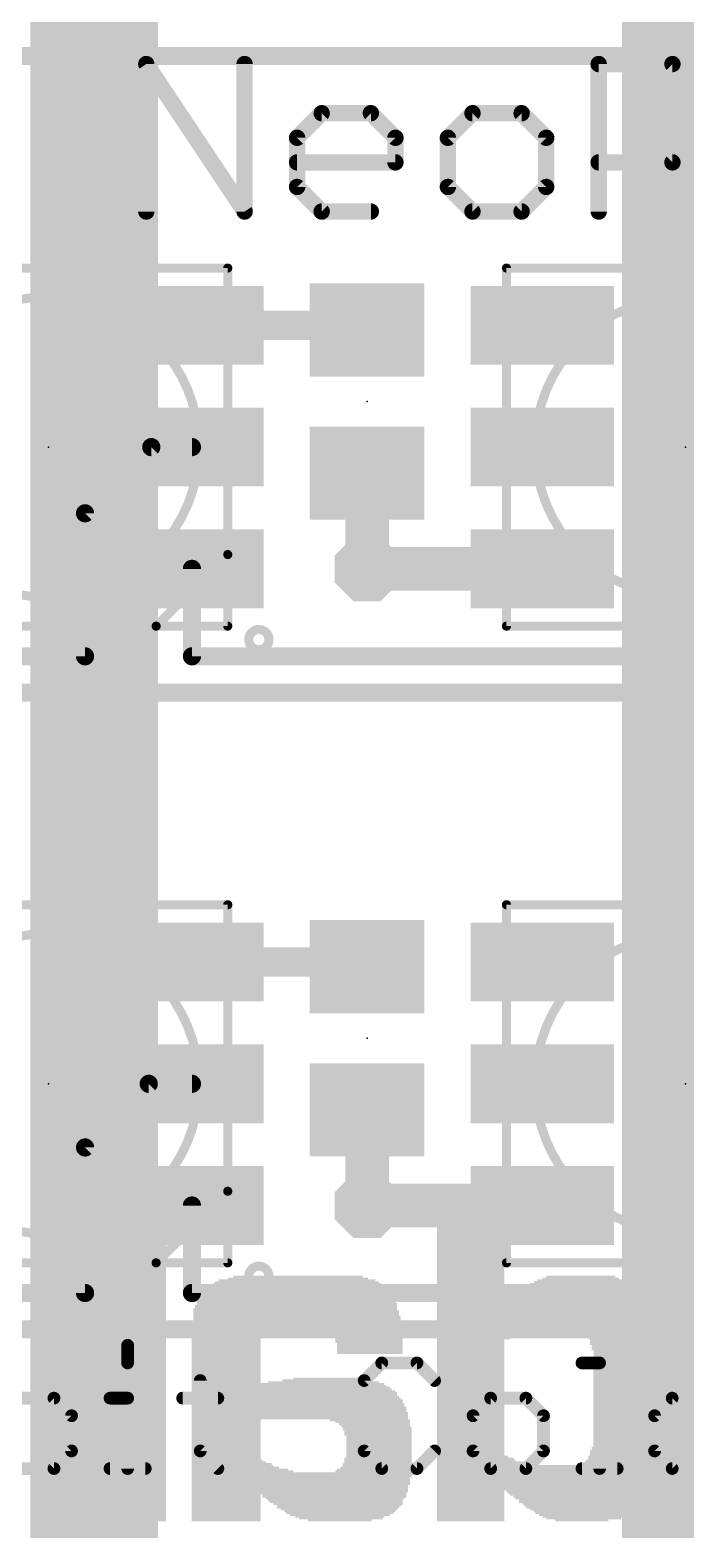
# Model space of a CAD drawing. Extents: x -36 to 36, y -36 to 36.
# Drawn here: x -4.71 to 4.45, y -1.79 to 19.16 of the extents above; entities that cross this region are included whole.
import ezdxf

# ---------------------------------------------------------------- set-up
doc = ezdxf.new("R2010")
doc.units = 0
for name, color, linetype in [('1', 12, 'CONTINUOUS'), ('16', 132, 'CONTINUOUS'), ('18', 4, 'CONTINUOUS'), ('21', 40, 'CONTINUOUS'), ('22', 6, 'CONTINUOUS'), ('23', 53, 'CONTINUOUS')]:
    doc.layers.add(name, color=color, linetype=linetype)

# ---------------------------------------------------------------- blocks, each defined once
blk = doc.blocks.new('RECT')
blk.add_solid([(-0.5, -0.5), (0.5, -0.5), (-0.5, 0.5), (0.5, 0.5)])
blk = doc.blocks.new('OCTAGONV')
at = {"const_width": 0.5}
blk.add_lwpolyline([(-0.25, -0.1036), (-0.25, 0.1036), (-0.1036, 0.25), (0.1036, 0.25), (0.25, 0.1036), (0.25, -0.1036), (0.1036, -0.25), (-0.1036, -0.25), (-0.25, -0.1036), (-0.25, 0.1036)], dxfattribs=at)
blk = doc.blocks.new('ROUNDV')
at = {"const_width": 0.5}
blk.add_lwpolyline([(0, -0.25, 1), (0, 0.25, 1), (0, -0.25)], format="xyb", dxfattribs=at)

msp = doc.modelspace()

# ---------------------------------------------------------------- linework, layer by layer
at = {"layer": '1'}
for points, const_width in [([(30.448, 18.796), (-29.159, 18.796)], 0.254), ([(-2.445, 15.035), (0, 15.035)], 0.4064), ([(0, 15.035), (0, 14.97)], 0.4064), ([(-3.0124, 13.335), (-3.937, 12.4104)], 0.254), ([(-2.445, 13.335), (-3.0124, 13.335)], 0.254), ([(0, 12.97), (0, 11.635)], 0.6096), ([(-3.937, 12.4104), (-3.937, 10.414)], 0.254), ([(0, 11.635), (2.445, 11.635)], 0.6096), ([(-2.445, 10.414), (-2.445, 11.635)], 0.254), ([(-3.937, 10.414), (-11.335, 10.414)], 0.254), ([(4.953, 10.414), (-2.445, 10.414)], 0.254), ([(33.115, 9.906), (-29.1871, 9.906)], 0.254), ([(-2.445, 6.145), (0, 6.145)], 0.4064), ([(0, 6.145), (0, 6.08)], 0.4064), ([(-3.048, 4.445), (-3.937, 3.556)], 0.254), ([(-2.445, 4.445), (-3.048, 4.445)], 0.254), ([(0, 4.08), (0, 2.745)], 0.6096), ([(-3.937, 3.556), (-3.937, 1.524)], 0.254), ([(0, 2.745), (2.445, 2.745)], 0.6096), ([(-2.445, 1.524), (-2.445, 2.745)], 0.254), ([(-3.937, 1.524), (-11.335, 1.524)], 0.254), ([(4.953, 1.524), (-2.445, 1.524)], 0.254), ([(30.702, 1.016), (-29.1871, 1.016)], 0.254)]:
    msp.add_lwpolyline(points, dxfattribs=dict(at, const_width=const_width))
for points, const_width in [([(-2.445, 15.1366, 1), (-2.445, 14.9334)], 0.2032), ([(0.1016, 15.035, 1), (-0.1016, 15.035)], 0.2032), ([(0, 14.9334, 1), (0, 15.1366)], 0.2032), ([(-0.1016, 14.97, 1), (0.1016, 14.97)], 0.2032), ([(-3.0124, 13.3985, 1), (-3.0124, 13.2715)], 0.127), ([(-2.9675, 13.2901, 1), (-3.0573, 13.3799)], 0.127), ([(-2.445, 13.2715, 1), (-2.445, 13.3985)], 0.127), ([(0.1524, 12.97, 1), (-0.1524, 12.97)], 0.3048), ([(-3.8735, 12.4104, 1), (-4.0005, 12.4104)], 0.127), ([(-3.9819, 12.4553, 1), (-3.8921, 12.3655)], 0.127), ([(0, 11.7874, 1), (0, 11.4826)], 0.3048), ([(2.445, 11.4826, 1), (2.445, 11.7874)], 0.3048), ([(-2.3815, 11.635, 1), (-2.5085, 11.635)], 0.127), ([(-0.1524, 11.635, 1), (0.1524, 11.635)], 0.3048), ([(-4.0005, 10.414, 1), (-3.8735, 10.414)], 0.127), ([(-3.937, 10.3505, 1), (-3.937, 10.4775)], 0.127), ([(-2.445, 10.4775, 1), (-2.445, 10.3505)], 0.127), ([(-2.5085, 10.414, 1), (-2.3815, 10.414)], 0.127), ([(-2.445, 6.2466, 1), (-2.445, 6.0434)], 0.2032), ([(0.1016, 6.145, 1), (-0.1016, 6.145)], 0.2032), ([(0, 6.0434, 1), (0, 6.2466)], 0.2032), ([(-0.1016, 6.08, 1), (0.1016, 6.08)], 0.2032), ([(-3.048, 4.5085, 1), (-3.048, 4.3815)], 0.127), ([(-3.0031, 4.4001, 1), (-3.0929, 4.4899)], 0.127), ([(-2.445, 4.3815, 1), (-2.445, 4.5085)], 0.127), ([(0.1524, 4.08, 1), (-0.1524, 4.08)], 0.3048), ([(-3.8735, 3.556, 1), (-4.0005, 3.556)], 0.127), ([(-3.9819, 3.6009, 1), (-3.8921, 3.5111)], 0.127), ([(0, 2.8974, 1), (0, 2.5926)], 0.3048), ([(2.445, 2.5926, 1), (2.445, 2.8974)], 0.3048), ([(-2.3815, 2.745, 1), (-2.5085, 2.745)], 0.127), ([(-0.1524, 2.745, 1), (0.1524, 2.745)], 0.3048), ([(-4.0005, 1.524, 1), (-3.8735, 1.524)], 0.127), ([(-3.937, 1.4605, 1), (-3.937, 1.5875)], 0.127), ([(-2.445, 1.5875, 1), (-2.445, 1.4605)], 0.127), ([(-2.5085, 1.524, 1), (-2.3815, 1.524)], 0.127)]:
    msp.add_lwpolyline(points, format="xyb", dxfattribs=dict(at, const_width=const_width))
at = {"layer": '16', "const_width": 1.778}
for points in [[(-3.81, 16.764), (-3.81, 25.908)], [(4.445, 16.764), (4.445, 25.908)], [(-3.81, 8.255), (-3.81, 16.764)], [(4.445, 8.255), (4.445, 16.764)], [(-3.81, -0.508), (-3.81, 8.255)], [(4.445, -0.508), (4.445, 8.255)], [(-3.81, -9.525), (-3.81, -0.508)], [(4.445, -9.525), (4.445, -0.508)]]:
    msp.add_lwpolyline(points, dxfattribs=at)
at = {"layer": '16', "const_width": 0.889}
for points in [[(-3.3655, 16.764, 1), (-4.2545, 16.764)], [(4.8895, 16.764, 1), (4.0005, 16.764)], [(-4.2545, 16.764, 1), (-3.3655, 16.764)], [(4.0005, 16.764, 1), (4.8895, 16.764)], [(-3.3655, 8.255, 1), (-4.2545, 8.255)], [(4.8895, 8.255, 1), (4.0005, 8.255)], [(-4.2545, 8.255, 1), (-3.3655, 8.255)], [(4.0005, 8.255, 1), (4.8895, 8.255)], [(-3.3655, -0.508, 1), (-4.2545, -0.508)], [(4.8895, -0.508, 1), (4.0005, -0.508)], [(-4.2545, -0.508, 1), (-3.3655, -0.508)], [(4.0005, -0.508, 1), (4.8895, -0.508)]]:
    msp.add_lwpolyline(points, format="xyb", dxfattribs=at)
at = {"layer": '21'}
for points, const_width in [([(-3.0822, 16.6243), (-3.0822, 18.6835)], 0.2286), ([(-3.0822, 18.6835), (-1.7094, 16.6243)], 0.2286), ([(-1.7094, 16.6243), (-1.7094, 18.6835)], 0.2286), ([(3.2326, 16.6243), (3.2326, 18.6835)], 0.2286), ([(3.2326, 18.6835), (4.2622, 18.6835)], 0.2286), ([(4.2622, 18.6835), (4.6054, 18.3403)], 0.2286), ([(-0.9773, 17.6539), (-0.6341, 17.9971)], 0.2286), ([(-0.6341, 17.9971), (0.0523, 17.9971)], 0.2286), ([(0.0523, 17.9971), (0.3955, 17.6539)], 0.2286), ([(1.4709, 17.9971), (1.1277, 17.6539)], 0.2286), ([(2.1572, 17.9971), (1.4709, 17.9971)], 0.2286), ([(2.5004, 17.6539), (2.1572, 17.9971)], 0.2286), ([(-0.9773, 16.9675), (-0.9773, 17.6539)], 0.2286), ([(0.3955, 17.6539), (0.3955, 17.3107)], 0.2286), ([(1.1277, 17.6539), (1.1277, 16.9675)], 0.2286), ([(2.5004, 16.9675), (2.5004, 17.6539)], 0.2286), ([(4.6054, 17.6539), (4.2622, 17.3107)], 0.2286), ([(0.3955, 17.3107), (-0.9773, 17.3107)], 0.2286), ([(4.2622, 17.3107), (3.2326, 17.3107)], 0.2286), ([(-0.6341, 16.6243), (-0.9773, 16.9675)], 0.2286), ([(1.1277, 16.9675), (1.4709, 16.6243)], 0.2286), ([(2.1572, 16.6243), (2.5004, 16.9675)], 0.2286), ([(0.0523, 16.6243), (-0.6341, 16.6243)], 0.2286), ([(1.4709, 16.6243), (2.1572, 16.6243)], 0.2286), ([(-6.945, 15.835), (-1.945, 15.835)], 0.127), ([(-1.945, 15.835), (-1.945, 11.835)], 0.127), ([(1.945, 15.835), (6.945, 15.835)], 0.127), ([(1.945, 10.835), (1.945, 15.835)], 0.127), ([(-2.945, 10.835), (-1.945, 11.835)], 0.127), ([(-1.945, 11.835), (-1.945, 10.835)], 0.127), ([(-2.945, 10.835), (-6.945, 10.835)], 0.127), ([(-1.945, 10.835), (-2.945, 10.835)], 0.127), ([(5.945, 10.835), (1.945, 10.835)], 0.127), ([(-6.945, 6.945), (-1.945, 6.945)], 0.127), ([(-1.945, 6.945), (-1.945, 2.945)], 0.127), ([(1.945, 6.945), (6.945, 6.945)], 0.127), ([(1.945, 1.945), (1.945, 6.945)], 0.127), ([(-2.945, 1.945), (-1.945, 2.945)], 0.127), ([(-1.945, 2.945), (-1.945, 1.945)], 0.127), ([(-2.945, 1.945), (-6.945, 1.945)], 0.127), ([(-1.945, 1.945), (-2.945, 1.945)], 0.127), ([(5.945, 1.945), (1.945, 1.945)], 0.127), ([(-3.3424, 0.7931), (-3.3424, 0.5474)], 0.1778), ([(0.2048, 0.5474), (-0.0409, 0.3016)], 0.1778), ([(0.6963, 0.5474), (0.2048, 0.5474)], 0.1778), ([(0.942, 0.3016), (0.6963, 0.5474)], 0.1778), ([(2.9995, 0.5474), (3.2452, 0.5474)], 0.1778), ([(3.2452, 0.5474), (3.2452, -0.9271)], 0.1778), ([(-2.3289, 0.3016), (-2.3289, -0.6814)], 0.1778), ([(-0.0409, 0.3016), (-0.0409, -0.6814)], 0.1778), ([(-4.3711, 0.0559), (-5.1083, 0.0559)], 0.1778), ([(-4.1254, -0.1899), (-4.3711, 0.0559)], 0.1778), ([(-3.5881, 0.0559), (-3.3424, 0.0559)], 0.1778), ([(-3.3424, 0.0559), (-3.3424, -0.9271)], 0.1778), ([(-2.5746, 0.0559), (-2.0832, 0.0559)], 0.1778), ([(1.725, 0.0559), (1.4793, -0.1899)], 0.1778), ([(2.2165, 0.0559), (1.725, 0.0559)], 0.1778), ([(2.4622, -0.1899), (2.2165, 0.0559)], 0.1778), ([(4.2587, 0.0559), (4.013, -0.1899)], 0.1778), ([(4.7502, 0.0559), (4.2587, 0.0559)], 0.1778), ([(-4.1254, -0.6814), (-4.1254, -0.1899)], 0.1778), ([(1.4793, -0.1899), (1.4793, -0.6814)], 0.1778), ([(2.4622, -0.6814), (2.4622, -0.1899)], 0.1778), ([(4.013, -0.1899), (4.013, -0.6814)], 0.1778), ([(-4.3711, -0.9271), (-4.1254, -0.6814)], 0.1778), ([(-2.3289, -0.6814), (-2.0832, -0.9271)], 0.1778), ([(-0.0409, -0.6814), (0.2048, -0.9271)], 0.1778), ([(0.6963, -0.9271), (0.942, -0.6814)], 0.1778), ([(1.4793, -0.6814), (1.725, -0.9271)], 0.1778), ([(2.2165, -0.9271), (2.4622, -0.6814)], 0.1778), ([(4.013, -0.6814), (4.2587, -0.9271)], 0.1778), ([(-5.1083, -0.9271), (-4.3711, -0.9271)], 0.1778), ([(-3.5881, -0.9271), (-3.0966, -0.9271)], 0.1778), ([(0.2048, -0.9271), (0.6963, -0.9271)], 0.1778), ([(1.725, -0.9271), (2.2165, -0.9271)], 0.1778), ([(2.9995, -0.9271), (3.491, -0.9271)], 0.1778), ([(4.2587, -0.9271), (4.7502, -0.9271)], 0.1778)]:
    msp.add_lwpolyline(points, dxfattribs=dict(at, const_width=const_width))
for points, const_width in [([(-3.025, 18.6835, 1), (-3.1393, 18.6835)], 0.1143), ([(-3.0346, 18.7152, 1), (-3.1297, 18.6518)], 0.1143), ([(-1.6523, 18.6835, 1), (-1.7666, 18.6835)], 0.1143), ([(3.2897, 18.6835, 1), (3.1754, 18.6835)], 0.1143), ([(3.2326, 18.7406, 1), (3.2326, 18.6263)], 0.1143), ([(4.3026, 18.7239, 1), (4.2217, 18.643)], 0.1143), ([(4.2622, 18.6263, 1), (4.2622, 18.7406)], 0.1143), ([(-0.6341, 18.0542, 1), (-0.6341, 17.9399)], 0.1143), ([(-0.5937, 17.9567, 1), (-0.6745, 18.0375)], 0.1143), ([(0.0927, 18.0375, 1), (0.0119, 17.9567)], 0.1143), ([(0.0523, 17.9399, 1), (0.0523, 18.0542)], 0.1143), ([(1.4709, 18.0542, 1), (1.4709, 17.9399)], 0.1143), ([(1.5113, 17.9567, 1), (1.4304, 18.0375)], 0.1143), ([(2.1977, 18.0375, 1), (2.1168, 17.9567)], 0.1143), ([(2.1572, 17.9399, 1), (2.1572, 18.0542)], 0.1143), ([(-0.9201, 17.6539, 1), (-1.0344, 17.6539)], 0.1143), ([(-1.0177, 17.6943, 1), (-0.9368, 17.6135)], 0.1143), ([(0.4527, 17.6539, 1), (0.3384, 17.6539)], 0.1143), ([(0.3551, 17.6135, 1), (0.4359, 17.6943)], 0.1143), ([(1.1848, 17.6539, 1), (1.0705, 17.6539)], 0.1143), ([(1.0873, 17.6943, 1), (1.1681, 17.6135)], 0.1143), ([(2.5576, 17.6539, 1), (2.4433, 17.6539)], 0.1143), ([(2.46, 17.6135, 1), (2.5408, 17.6943)], 0.1143), ([(-0.9773, 17.3678, 1), (-0.9773, 17.2535)], 0.1143), ([(0.3955, 17.2535, 1), (0.3955, 17.3678)], 0.1143), ([(3.2326, 17.3678, 1), (3.2326, 17.2535)], 0.1143), ([(4.2217, 17.3511, 1), (4.3026, 17.2703)], 0.1143), ([(4.2622, 17.2535, 1), (4.2622, 17.3678)], 0.1143), ([(0.3384, 17.3107, 1), (0.4527, 17.3107)], 0.1143), ([(-0.9368, 17.0079, 1), (-1.0177, 16.9271)], 0.1143), ([(-1.0344, 16.9675, 1), (-0.9201, 16.9675)], 0.1143), ([(1.0705, 16.9675, 1), (1.1848, 16.9675)], 0.1143), ([(1.1681, 17.0079, 1), (1.0873, 16.9271)], 0.1143), ([(2.4433, 16.9675, 1), (2.5576, 16.9675)], 0.1143), ([(2.5408, 16.9271, 1), (2.46, 17.0079)], 0.1143), ([(-3.1393, 16.6243, 1), (-3.025, 16.6243)], 0.1143), ([(-1.7666, 16.6243, 1), (-1.6523, 16.6243)], 0.1143), ([(-1.757, 16.5926, 1), (-1.6619, 16.656)], 0.1143), ([(-0.6341, 16.6815, 1), (-0.6341, 16.5672)], 0.1143), ([(-0.6745, 16.5839, 1), (-0.5937, 16.6647)], 0.1143), ([(0.0523, 16.5672, 1), (0.0523, 16.6815)], 0.1143), ([(1.4709, 16.6815, 1), (1.4709, 16.5672)], 0.1143), ([(1.4304, 16.5839, 1), (1.5113, 16.6647)], 0.1143), ([(2.1168, 16.6647, 1), (2.1977, 16.5839)], 0.1143), ([(2.1572, 16.5672, 1), (2.1572, 16.6815)], 0.1143), ([(3.1754, 16.6243, 1), (3.2897, 16.6243)], 0.1143), ([(-1.9133, 15.835, 1), (-1.9768, 15.835)], 0.0635), ([(-1.945, 15.8033, 1), (-1.945, 15.8668)], 0.0635), ([(1.945, 15.8668, 1), (1.945, 15.8033)], 0.0635), ([(1.9768, 15.835, 1), (1.9133, 15.835)], 0.0635), ([(-4.445, 11.235, 1), (-4.445, 15.435, 1), (-4.445, 11.235)], 0.127), ([(4.445, 11.235, 1), (4.445, 15.435, 1), (4.445, 11.235)], 0.127), ([(-1.9133, 11.835, 1), (-1.9768, 11.835)], 0.0635), ([(-1.9768, 11.835, 1), (-1.9133, 11.835)], 0.0635), ([(-1.9225, 11.8125, 1), (-1.9675, 11.8575)], 0.0635), ([(-2.945, 10.8668, 1), (-2.945, 10.8033)], 0.0635), ([(-2.945, 10.8033, 1), (-2.945, 10.8668)], 0.0635), ([(-1.945, 10.8033, 1), (-1.945, 10.8668)], 0.0635), ([(1.945, 10.8668, 1), (1.945, 10.8033)], 0.0635), ([(-2.9675, 10.8575, 1), (-2.9225, 10.8125)], 0.0635), ([(-1.9768, 10.835, 1), (-1.9133, 10.835)], 0.0635), ([(-1.511, 10.5056, 1), (-1.511, 10.7884, 1), (-1.511, 10.5056)], 0.127), ([(1.9133, 10.835, 1), (1.9768, 10.835)], 0.0635), ([(-1.9133, 6.945, 1), (-1.9768, 6.945)], 0.0635), ([(-1.945, 6.9133, 1), (-1.945, 6.9768)], 0.0635), ([(1.945, 6.9768, 1), (1.945, 6.9133)], 0.0635), ([(1.9768, 6.945, 1), (1.9133, 6.945)], 0.0635), ([(-4.445, 2.345, 1), (-4.445, 6.545, 1), (-4.445, 2.345)], 0.127), ([(4.445, 2.345, 1), (4.445, 6.545, 1), (4.445, 2.345)], 0.127), ([(-1.9133, 2.945, 1), (-1.9768, 2.945)], 0.0635), ([(-1.9768, 2.945, 1), (-1.9133, 2.945)], 0.0635), ([(-1.9225, 2.9225, 1), (-1.9675, 2.9675)], 0.0635), ([(-2.9675, 1.9675, 1), (-2.9225, 1.9225)], 0.0635), ([(-2.945, 1.9768, 1), (-2.945, 1.9133)], 0.0635), ([(-2.945, 1.9133, 1), (-2.945, 1.9768)], 0.0635), ([(-1.9768, 1.945, 1), (-1.9133, 1.945)], 0.0635), ([(-1.945, 1.9133, 1), (-1.945, 1.9768)], 0.0635), ([(-1.511, 1.6156, 1), (-1.511, 1.8984, 1), (-1.511, 1.6156)], 0.127), ([(1.945, 1.9768, 1), (1.945, 1.9133)], 0.0635), ([(1.9133, 1.945, 1), (1.9768, 1.945)], 0.0635), ([(-3.2979, 0.7931, 1), (-3.3868, 0.7931)], 0.0889), ([(0.2048, 0.5918, 1), (0.2048, 0.5029)], 0.0889), ([(0.2362, 0.5159, 1), (0.1734, 0.5788)], 0.0889), ([(0.7277, 0.5788, 1), (0.6649, 0.5159)], 0.0889), ([(0.6963, 0.5029, 1), (0.6963, 0.5918)], 0.0889), ([(2.9995, 0.5918, 1), (2.9995, 0.5029)], 0.0889), ([(3.2897, 0.5474, 1), (3.2008, 0.5474)], 0.0889), ([(3.2452, 0.5029, 1), (3.2452, 0.5918)], 0.0889), ([(-3.3868, 0.5474, 1), (-3.2979, 0.5474)], 0.0889), ([(-2.2845, 0.3016, 1), (-2.3734, 0.3016)], 0.0889), ([(0.0035, 0.3016, 1), (-0.0854, 0.3016)], 0.0889), ([(-0.0724, 0.333, 1), (-0.0095, 0.2702)], 0.0889), ([(0.9106, 0.2702, 1), (0.9735, 0.333)], 0.0889), ([(-4.3397, 0.0873, 1), (-4.4025, 0.0244)], 0.0889), ([(-4.3711, 0.0114, 1), (-4.3711, 0.1003)], 0.0889), ([(-3.5881, 0.1003, 1), (-3.5881, 0.0114)], 0.0889), ([(-3.2979, 0.0559, 1), (-3.3868, 0.0559)], 0.0889), ([(-3.3424, 0.0114, 1), (-3.3424, 0.1003)], 0.0889), ([(-2.5746, 0.1003, 1), (-2.5746, 0.0114)], 0.0889), ([(-2.0832, 0.0114, 1), (-2.0832, 0.1003)], 0.0889), ([(1.725, 0.1003, 1), (1.725, 0.0114)], 0.0889), ([(1.7564, 0.0244, 1), (1.6936, 0.0873)], 0.0889), ([(2.2479, 0.0873, 1), (2.1851, 0.0244)], 0.0889), ([(2.2165, 0.0114, 1), (2.2165, 0.1003)], 0.0889), ([(4.2587, 0.1003, 1), (4.2587, 0.0114)], 0.0889), ([(4.2901, 0.0244, 1), (4.2273, 0.0873)], 0.0889), ([(-4.0809, -0.1899, 1), (-4.1698, -0.1899)], 0.0889), ([(-4.1568, -0.2213, 1), (-4.0939, -0.1584)], 0.0889), ([(1.5237, -0.1899, 1), (1.4348, -0.1899)], 0.0889), ([(1.4478, -0.1584, 1), (1.5107, -0.2213)], 0.0889), ([(2.5067, -0.1899, 1), (2.4178, -0.1899)], 0.0889), ([(2.4308, -0.2213, 1), (2.4937, -0.1584)], 0.0889), ([(4.0574, -0.1899, 1), (3.9685, -0.1899)], 0.0889), ([(3.9815, -0.1584, 1), (4.0444, -0.2213)], 0.0889), ([(-4.0939, -0.7128, 1), (-4.1568, -0.6499)], 0.0889), ([(-2.2975, -0.6499, 1), (-2.3603, -0.7128)], 0.0889), ([(-0.0095, -0.6499, 1), (-0.0724, -0.7128)], 0.0889), ([(0.9735, -0.7128, 1), (0.9106, -0.6499)], 0.0889), ([(1.5107, -0.6499, 1), (1.4478, -0.7128)], 0.0889), ([(2.4937, -0.7128, 1), (2.4308, -0.6499)], 0.0889), ([(4.0444, -0.6499, 1), (3.9815, -0.7128)], 0.0889), ([(-4.1698, -0.6814, 1), (-4.0809, -0.6814)], 0.0889), ([(-2.3734, -0.6814, 1), (-2.2845, -0.6814)], 0.0889), ([(-0.0854, -0.6814, 1), (0.0035, -0.6814)], 0.0889), ([(1.4348, -0.6814, 1), (1.5237, -0.6814)], 0.0889), ([(2.4178, -0.6814, 1), (2.5067, -0.6814)], 0.0889), ([(3.9685, -0.6814, 1), (4.0574, -0.6814)], 0.0889), ([(-4.4025, -0.8957, 1), (-4.3397, -0.9585)], 0.0889), ([(-4.3711, -0.9716, 1), (-4.3711, -0.8827)], 0.0889), ([(-3.5881, -0.8827, 1), (-3.5881, -0.9716)], 0.0889), ([(-3.3868, -0.9271, 1), (-3.2979, -0.9271)], 0.0889), ([(-3.0966, -0.9716, 1), (-3.0966, -0.8827)], 0.0889), ([(-2.1146, -0.9585, 1), (-2.0517, -0.8957)], 0.0889), ([(0.2048, -0.8827, 1), (0.2048, -0.9716)], 0.0889), ([(0.1734, -0.9585, 1), (0.2362, -0.8957)], 0.0889), ([(0.6649, -0.8957, 1), (0.7277, -0.9585)], 0.0889), ([(0.6963, -0.9716, 1), (0.6963, -0.8827)], 0.0889), ([(1.725, -0.8827, 1), (1.725, -0.9716)], 0.0889), ([(1.6936, -0.9585, 1), (1.7564, -0.8957)], 0.0889), ([(2.1851, -0.8957, 1), (2.2479, -0.9585)], 0.0889), ([(2.2165, -0.9716, 1), (2.2165, -0.8827)], 0.0889), ([(2.9995, -0.8827, 1), (2.9995, -0.9716)], 0.0889), ([(3.2008, -0.9271, 1), (3.2897, -0.9271)], 0.0889), ([(3.491, -0.9716, 1), (3.491, -0.8827)], 0.0889), ([(4.2587, -0.8827, 1), (4.2587, -0.9716)], 0.0889), ([(4.2273, -0.9585, 1), (4.2901, -0.8957)], 0.0889)]:
    msp.add_lwpolyline(points, format="xyb", dxfattribs=dict(at, const_width=const_width))
at = {"layer": '23'}
for p in [(0, 13.97), (-4.445, 13.335), (4.445, 13.335), (0, 5.08), (-4.445, 4.445), (4.445, 4.445)]:
    msp.add_point(p, dxfattribs=at)

# ---------------------------------------------------------------- block references
at = {"layer": '1', "xscale": 2, "yscale": 1.1}
for p in [(-2.445, 15.035), (2.445, 15.035), (-2.445, 13.335), (2.445, 13.335), (-2.445, 11.635), (2.445, 11.635), (-2.445, 6.145), (2.445, 6.145), (-2.445, 4.445), (2.445, 4.445), (-2.445, 2.745), (2.445, 2.745)]:
    msp.add_blockref('RECT', p, dxfattribs=at)
at = {"layer": '1', "xscale": 1.3, "yscale": 1.6, "rotation": 270}
for p in [(0, 14.97), (0, 12.97), (0, 6.08), (0, 4.08)]:
    msp.add_blockref('RECT', p, dxfattribs=at)
at = {"layer": '18', "xscale": 0.9064, "yscale": 0.9064}
for name, p in [('ROUNDV', (-3.81, 16.764)), ('ROUNDV', (-3.81, 16.764)), ('ROUNDV', (4.445, 16.764)), ('ROUNDV', (4.445, 16.764)), ('OCTAGONV', (0, 11.635)), ('OCTAGONV', (0, 11.635)), ('ROUNDV', (-3.81, 8.255)), ('ROUNDV', (-3.81, 8.255)), ('ROUNDV', (4.445, 8.255)), ('ROUNDV', (4.445, 8.255)), ('OCTAGONV', (0, 2.745)), ('OCTAGONV', (0, 2.745)), ('ROUNDV', (-3.81, -0.508)), ('ROUNDV', (-3.81, -0.508)), ('ROUNDV', (4.445, -0.508)), ('ROUNDV', (4.445, -0.508))]:
    msp.add_blockref(name, p, dxfattribs=at)
at = {"layer": '22', "yscale": 0.0254, "rotation": 180}
for p, xscale in [((-3.9751, 2.921), 0.9652), ((1.4478, 2.921), 0.9398), ((-3.8735, 2.8956), 1.1684), ((-3.8608, 2.8702), 1.1938), ((-3.8227, 2.8448), 1.27), ((-3.7846, 2.8194), 1.3462), ((-3.7846, 2.794), 1.3462), ((-3.7592, 2.7686), 1.397), ((-3.7465, 2.7432), 1.4224), ((-3.7338, 2.7178), 1.4478), ((1.4478, 2.8956), 0.9398), ((1.4478, 2.8702), 0.9398), ((1.4478, 2.8448), 0.9398), ((1.4478, 2.8194), 0.9398), ((1.4478, 2.794), 0.9398), ((1.4478, 2.7686), 0.9398), ((1.4478, 2.7432), 0.9398), ((1.4478, 2.7178), 0.9398), ((-3.7211, 2.6924), 1.4732), ((-3.7084, 2.667), 1.4986), ((-3.6957, 2.6416), 1.524), ((-3.683, 2.6162), 1.5494), ((-3.683, 2.5908), 1.5494), ((-3.6703, 2.5654), 1.5748), ((-3.6703, 2.54), 1.5748), ((-3.6703, 2.5146), 1.5748), ((1.4478, 2.6924), 0.9398), ((1.4478, 2.667), 0.9398), ((1.4478, 2.6416), 0.9398), ((1.4478, 2.6162), 0.9398), ((1.4478, 2.5908), 0.9398), ((1.4478, 2.5654), 0.9398), ((1.4478, 2.54), 0.9398), ((1.4478, 2.5146), 0.9398), ((-3.6576, 2.4892), 1.6002), ((-3.6576, 2.4638), 1.6002), ((-3.6449, 2.4384), 1.6256), ((-3.6449, 2.413), 1.6256), ((-3.6449, 2.3876), 1.6256), ((-3.6449, 2.3622), 1.6256), ((-3.6449, 2.3368), 1.6256), ((-3.6449, 2.3114), 1.6256), ((1.4478, 2.4892), 0.9398), ((1.4478, 2.4638), 0.9398), ((1.4478, 2.4384), 0.9398), ((1.4478, 2.413), 0.9398), ((1.4478, 2.3876), 0.9398), ((1.4478, 2.3622), 0.9398), ((1.4478, 2.3368), 0.9398), ((1.4478, 2.3114), 0.9398), ((-3.6322, 2.286), 1.651), ((-3.6322, 2.2606), 1.651), ((-3.6322, 2.2352), 1.651), ((-3.6322, 2.2098), 1.651), ((-3.3401, 2.1844), 1.0668), ((-3.302, 2.159), 0.9906), ((-3.302, 2.1336), 0.9906), ((-3.302, 2.1082), 0.9906), ((-3.2893, 2.0828), 0.9652), ((1.4478, 2.286), 0.9398), ((1.4478, 2.2606), 0.9398), ((1.4478, 2.2352), 0.9398), ((1.4478, 2.2098), 0.9398), ((1.4478, 2.1844), 0.9398), ((1.4478, 2.159), 0.9398), ((1.4478, 2.1336), 0.9398), ((1.4478, 2.1082), 0.9398), ((1.4478, 2.0828), 0.9398), ((-3.2893, 2.0574), 0.9652), ((-3.2893, 2.032), 0.9652), ((-3.2893, 2.0066), 0.9652), ((-3.2893, 1.9812), 0.9652), ((-3.2893, 1.9558), 0.9652), ((-3.2893, 1.9304), 0.9652), ((-3.2893, 1.905), 0.9652), ((-3.2893, 1.8796), 0.9652), ((1.4478, 2.0574), 0.9398), ((1.4478, 2.032), 0.9398), ((1.4478, 2.0066), 0.9398), ((1.4478, 1.9812), 0.9398), ((1.4478, 1.9558), 0.9398), ((1.4478, 1.9304), 0.9398), ((1.4478, 1.905), 0.9398), ((1.4478, 1.8796), 0.9398), ((-3.6322, 1.7526), 1.651), ((-3.6322, 1.7272), 1.651), ((-3.6322, 1.7018), 1.651), ((-3.6322, 1.6764), 1.651), ((-3.2893, 1.8542), 0.9652), ((-3.2893, 1.8288), 0.9652), ((-3.2893, 1.8034), 0.9652), ((-3.2893, 1.778), 0.9652), ((-0.9779, 1.6764), 2.286), ((-0.9779, 1.7018), 2.1844), ((-0.9652, 1.7272), 1.9558), ((-0.9652, 1.7526), 1.8034), ((1.4478, 1.8542), 0.9398), ((1.4478, 1.8288), 0.9398), ((1.4478, 1.8034), 0.9398), ((1.4478, 1.778), 0.9398), ((1.4478, 1.7526), 0.9398), ((1.4478, 1.7272), 0.9398), ((1.4478, 1.7018), 0.9398), ((1.4478, 1.6764), 0.9398), ((2.9972, 1.6764), 1.3462), ((2.9972, 1.7018), 1.2446), ((2.9845, 1.7272), 1.0668), ((2.9845, 1.7526), 0.9652), ((-3.6322, 1.651), 1.651), ((-3.6322, 1.6256), 1.651), ((-3.6322, 1.6002), 1.651), ((-3.6322, 1.5748), 1.651), ((-3.6322, 1.5494), 1.651), ((-3.6322, 1.524), 1.651), ((-3.6322, 1.4986), 1.651), ((-3.6322, 1.4732), 1.651), ((-0.9906, 1.4732), 2.7178), ((-0.9906, 1.4986), 2.667), ((-0.9906, 1.524), 2.6162), ((-0.9779, 1.5494), 2.5908), ((-0.9906, 1.5748), 2.5146), ((-0.9906, 1.6002), 2.4638), ((-0.9779, 1.6256), 2.4384), ((-0.9779, 1.651), 2.3368), ((1.4478, 1.651), 0.9398), ((1.4478, 1.6256), 0.9398), ((1.4478, 1.6002), 0.9398), ((1.4478, 1.5748), 0.9398), ((1.4478, 1.5494), 0.9398), ((1.4478, 1.524), 0.9398), ((1.4478, 1.4986), 0.9398), ((1.4478, 1.4732), 0.9398), ((2.9591, 1.4732), 1.8796), ((2.9718, 1.4986), 1.8034), ((2.9718, 1.524), 1.7526), ((2.9845, 1.5494), 1.7272), ((2.9845, 1.5748), 1.6256), ((2.9845, 1.6002), 1.5748), ((2.9972, 1.6256), 1.4986), ((2.9845, 1.651), 1.4224), ((-3.6322, 1.4478), 1.651), ((-3.6322, 1.4224), 1.651), ((-3.6322, 1.397), 1.651), ((-3.6322, 1.3716), 1.651), ((-3.6322, 1.3462), 1.651), ((-3.6322, 1.3208), 1.651), ((-3.6322, 1.2954), 1.651), ((-3.6322, 1.27), 1.651), ((-3.6322, 1.2446), 1.651), ((-1.0033, 1.2954), 2.8448), ((-0.9906, 1.27), 2.8702), ((-0.9906, 1.2446), 2.8702), ((-0.9906, 1.3462), 2.8194), ((-0.9906, 1.3208), 2.8194), ((-0.9906, 1.4224), 2.7686), ((-0.9906, 1.397), 2.7686), ((-0.9779, 1.3716), 2.794), ((-0.9779, 1.4478), 2.7432), ((1.4478, 1.4478), 0.9398), ((1.4478, 1.4224), 0.9398), ((2.4638, 1.397), 2.9718), ((2.4765, 1.3716), 2.9972), ((2.4765, 1.3462), 2.9972), ((2.4892, 1.3208), 3.0226), ((2.4892, 1.2954), 3.0226), ((2.4892, 1.27), 3.0226), ((2.4892, 1.2446), 3.0226), ((2.9464, 1.4224), 1.9558), ((2.9464, 1.4478), 1.905), ((-3.6322, 1.2192), 1.651), ((-3.6322, 1.1938), 1.651), ((-3.6322, 1.1684), 1.651), ((-3.6322, 1.143), 1.651), ((-3.6322, 1.1176), 1.651), ((-3.6322, 1.0922), 1.651), ((-3.6322, 1.0668), 1.651), ((-3.6322, 1.0414), 1.651), ((-0.9906, 1.1176), 2.921), ((-0.9906, 1.0922), 2.921), ((-0.9906, 1.0668), 2.921), ((-0.9906, 1.0414), 2.921), ((-0.9906, 1.2192), 2.8702), ((-0.9779, 1.1938), 2.8956), ((-0.9779, 1.1684), 2.8956), ((-0.9779, 1.143), 2.8956), ((2.5019, 1.2192), 3.048), ((2.5019, 1.1938), 3.048), ((2.5146, 1.1684), 3.0734), ((2.5146, 1.143), 3.0734), ((2.5146, 1.1176), 3.0734), ((2.5146, 1.0922), 3.0734), ((2.5146, 1.0668), 3.0734), ((2.5273, 1.0414), 3.0988), ((-3.6322, 1.016), 1.651), ((-3.2893, 0.9906), 0.9652), ((-3.2893, 0.9652), 0.9652), ((-3.2893, 0.9398), 0.9652), ((-3.2893, 0.9144), 0.9652), ((-3.2893, 0.889), 0.9652), ((-3.2893, 0.8636), 0.9652), ((-3.2893, 0.8382), 0.9652), ((-1.9304, 1.016), 1.0414), ((-1.9304, 0.9906), 1.0414), ((-1.9558, 0.9652), 0.9906), ((-1.9558, 0.9398), 0.9906), ((-1.9558, 0.9144), 0.9906), ((-1.9685, 0.889), 0.9652), ((-1.9685, 0.8636), 0.9652), ((-1.9685, 0.8382), 0.9652), ((-0.0254, 1.016), 0.9906), ((-0.0127, 0.9906), 0.9652), ((0, 0.9652), 0.9398), ((0.0127, 0.9398), 0.9144), ((0.0254, 0.9144), 0.9398), ((0.0254, 0.889), 0.9398), ((0.0254, 0.8636), 0.9398), ((0.0254, 0.8382), 0.9398), ((2.5273, 1.016), 3.0988), ((1.6637, 0.9906), 1.3716), ((1.5875, 0.9652), 1.2192), ((1.5367, 0.9398), 1.1176), ((1.5113, 0.9144), 1.0668), ((1.4859, 0.889), 1.016), ((1.4478, 0.8636), 0.9398), ((1.4478, 0.8382), 0.9398), ((3.4671, 0.9906), 1.2192), ((3.5433, 0.9652), 1.0668), ((3.556, 0.9398), 1.0414), ((3.5687, 0.9144), 1.016), ((3.5814, 0.889), 0.9906), ((3.6068, 0.8636), 0.9906), ((3.6068, 0.8382), 0.9906), ((-3.2893, 0.8128), 0.9652), ((-3.2893, 0.7874), 0.9652), ((-3.2893, 0.762), 0.9652), ((-3.2893, 0.7366), 0.9652), ((-3.2893, 0.7112), 0.9652), ((-3.2893, 0.6858), 0.9652), ((-3.2893, 0.6604), 0.9652), ((-3.2893, 0.635), 0.9652), ((-1.9685, 0.8128), 0.9652), ((-1.9685, 0.7874), 0.9652), ((-1.9685, 0.762), 0.9652), ((-1.9685, 0.7366), 0.9652), ((-1.9685, 0.7112), 0.9652), ((-1.9685, 0.6858), 0.9652), ((-1.9685, 0.6604), 0.9652), ((-1.9685, 0.635), 0.9652), ((0.0381, 0.8128), 0.9144), ((0.0381, 0.7874), 0.9144), ((0.0381, 0.762), 0.9144), ((0.0381, 0.7366), 0.9144), ((0.0381, 0.7112), 0.9144), ((0.0381, 0.6858), 0.9144), ((1.4478, 0.8128), 0.9398), ((1.4478, 0.7874), 0.9398), ((1.4478, 0.762), 0.9398), ((1.4478, 0.7366), 0.9398), ((1.4478, 0.7112), 0.9398), ((1.4478, 0.6858), 0.9398), ((1.4478, 0.6604), 0.9398), ((1.4478, 0.635), 0.9398), ((3.6068, 0.8128), 0.9906), ((3.6195, 0.7874), 0.9652), ((3.6195, 0.762), 0.9652), ((3.6195, 0.7366), 0.9652), ((3.6449, 0.7112), 0.9652), ((3.6449, 0.6858), 0.9652), ((3.6449, 0.6604), 0.9652), ((3.6449, 0.635), 0.9652), ((-3.2893, 0.6096), 0.9652), ((-3.2893, 0.5842), 0.9652), ((-3.2893, 0.5588), 0.9652), ((-3.2893, 0.5334), 0.9652), ((-3.2893, 0.508), 0.9652), ((-3.2893, 0.4826), 0.9652), ((-3.2893, 0.4572), 0.9652), ((-3.2893, 0.4318), 0.9652), ((-3.2893, 0.4064), 0.9652), ((-1.9685, 0.6096), 0.9652), ((-1.9685, 0.5842), 0.9652), ((-1.9685, 0.5588), 0.9652), ((-1.9685, 0.5334), 0.9652), ((-1.9685, 0.508), 0.9652), ((-1.9685, 0.4826), 0.9652), ((-1.9685, 0.4572), 0.9652), ((-1.9685, 0.4318), 0.9652), ((-1.9685, 0.4064), 0.9652), ((1.4478, 0.6096), 0.9398), ((1.4478, 0.5842), 0.9398), ((1.4478, 0.5588), 0.9398), ((1.4478, 0.5334), 0.9398), ((1.4478, 0.508), 0.9398), ((1.4478, 0.4826), 0.9398), ((1.4478, 0.4572), 0.9398), ((1.4478, 0.4318), 0.9398), ((1.4478, 0.4064), 0.9398), ((3.6449, 0.6096), 0.9652), ((3.6449, 0.5842), 0.9652), ((3.6449, 0.5588), 0.9652), ((3.6449, 0.5334), 0.9652), ((3.6449, 0.508), 0.9652), ((3.6449, 0.4826), 0.9652), ((3.6449, 0.4572), 0.9652), ((3.6449, 0.4318), 0.9652), ((3.6449, 0.4064), 0.9652), ((-3.2893, 0.381), 0.9652), ((-3.2893, 0.3556), 0.9652), ((-3.2893, 0.3302), 0.9652), ((-3.2893, 0.3048), 0.9652), ((-3.2893, 0.2794), 0.9652), ((-3.2893, 0.254), 0.9652), ((-3.2893, 0.2286), 0.9652), ((-3.2893, 0.2032), 0.9652), ((-1.9685, 0.381), 0.9652), ((-1.9685, 0.3556), 0.9652), ((-1.9685, 0.3302), 0.9652), ((-1.9685, 0.3048), 0.9652), ((-1.9685, 0.2794), 0.9652), ((-1.1049, 0.254), 2.6924), ((-1.0922, 0.2286), 2.7178), ((-1.0668, 0.2032), 2.7686), ((-0.6096, 0.2794), 1.5494), ((-0.5715, 0.3048), 1.2192), ((-0.5461, 0.3302), 0.9652), ((1.4478, 0.381), 0.9398), ((1.4478, 0.3556), 0.9398), ((1.4478, 0.3302), 0.9398), ((1.4478, 0.3048), 0.9398), ((1.4478, 0.2794), 0.9398), ((1.4478, 0.254), 0.9398), ((1.4478, 0.2286), 0.9398), ((1.4478, 0.2032), 0.9398), ((3.6449, 0.381), 0.9652), ((3.6449, 0.3556), 0.9652), ((3.6449, 0.3302), 0.9652), ((3.6449, 0.3048), 0.9652), ((3.6449, 0.2794), 0.9652), ((3.6449, 0.254), 0.9652), ((3.6449, 0.2286), 0.9652), ((3.6449, 0.2032), 0.9652), ((-3.2893, 0.1778), 0.9652), ((-3.2893, 0.1524), 0.9652), ((-3.2893, 0.127), 0.9652), ((-3.2893, 0.1016), 0.9652), ((-3.2893, 0.0762), 0.9652), ((-3.2893, 0.0508), 0.9652), ((-3.2893, 0.0254), 0.9652), ((-3.2893, 0), 0.9652), ((-1.0541, 0.1778), 2.794), ((-1.0287, 0.1524), 2.8448), ((-1.016, 0.127), 2.8702), ((-1.016, 0.1016), 2.8702), ((-1.0033, 0.0762), 2.8956), ((-0.9906, 0.0508), 2.921), ((-0.9779, 0.0254), 2.9464), ((-0.9779, 0), 2.9464), ((1.4478, 0.1778), 0.9398), ((1.4478, 0.1524), 0.9398), ((1.4478, 0.127), 0.9398), ((1.4478, 0.1016), 0.9398), ((1.4478, 0.0762), 0.9398), ((1.4478, 0.0508), 0.9398), ((1.4478, 0.0254), 0.9398), ((1.4478, 0), 0.9398), ((3.6449, 0.1778), 0.9652), ((3.6449, 0.1524), 0.9652), ((3.6449, 0.127), 0.9652), ((3.6449, 0.1016), 0.9652), ((3.6449, 0.0762), 0.9652), ((3.6449, 0.0508), 0.9652), ((3.6449, 0.0254), 0.9652), ((3.6449, 0), 0.9652), ((-3.2893, -0.0254), 0.9652), ((-3.2893, -0.0508), 0.9652), ((-3.2893, -0.0762), 0.9652), ((-3.2893, -0.1016), 0.9652), ((-3.2893, -0.127), 0.9652), ((-3.2893, -0.1524), 0.9652), ((-3.2893, -0.1778), 0.9652), ((-3.2893, -0.2032), 0.9652), ((-0.9652, -0.0254), 2.9718), ((-0.9652, -0.0508), 2.9718), ((-0.9525, -0.0762), 2.9972), ((-0.9525, -0.1016), 2.9972), ((-0.9525, -0.127), 2.9972), ((-0.9398, -0.1524), 3.0226), ((-0.9398, -0.1778), 3.0226), ((-0.9398, -0.2032), 3.0226), ((1.4478, -0.0254), 0.9398), ((1.4478, -0.0508), 0.9398), ((1.4478, -0.0762), 0.9398), ((1.4478, -0.1016), 0.9398), ((1.4478, -0.127), 0.9398), ((1.4478, -0.1524), 0.9398), ((1.4478, -0.1778), 0.9398), ((1.4478, -0.2032), 0.9398), ((3.6449, -0.0254), 0.9652), ((3.6449, -0.0508), 0.9652), ((3.6449, -0.0762), 0.9652), ((3.6449, -0.1016), 0.9652), ((3.6449, -0.127), 0.9652), ((3.6449, -0.1524), 0.9652), ((3.6449, -0.1778), 0.9652), ((3.6449, -0.2032), 0.9652), ((-3.2893, -0.2286), 0.9652), ((-3.2893, -0.254), 0.9652), ((-3.2893, -0.2794), 0.9652), ((-3.2893, -0.3048), 0.9652), ((-3.2893, -0.3302), 0.9652), ((-3.2893, -0.3556), 0.9652), ((-3.2893, -0.381), 0.9652), ((-3.2893, -0.4064), 0.9652), ((-0.9398, -0.2286), 3.0226), ((-1.9685, -0.254), 0.9652), ((-1.9685, -0.2794), 0.9652), ((-1.9685, -0.3048), 0.9652), ((-1.9685, -0.3302), 0.9652), ((-1.9685, -0.3556), 0.9652), ((-1.9685, -0.381), 0.9652), ((-1.9685, -0.4064), 0.9652), ((0.0381, -0.254), 1.1176), ((0.0762, -0.2794), 1.0414), ((0.1016, -0.3048), 0.9906), ((0.1143, -0.3302), 0.9652), ((0.1397, -0.3556), 0.9652), ((0.1397, -0.381), 0.9652), ((0.1524, -0.4064), 0.9398), ((1.4478, -0.2286), 0.9398), ((1.4478, -0.254), 0.9398), ((1.4478, -0.2794), 0.9398), ((1.4478, -0.3048), 0.9398), ((1.4478, -0.3302), 0.9398), ((1.4478, -0.3556), 0.9398), ((1.4478, -0.381), 0.9398), ((1.4478, -0.4064), 0.9398), ((3.6449, -0.2286), 0.9652), ((3.6449, -0.254), 0.9652), ((3.6449, -0.2794), 0.9652), ((3.6449, -0.3048), 0.9652), ((3.6449, -0.3302), 0.9652), ((3.6449, -0.3556), 0.9652), ((3.6449, -0.381), 0.9652), ((3.6449, -0.4064), 0.9652), ((-3.2893, -0.4318), 0.9652), ((-3.2893, -0.4572), 0.9652), ((-3.2893, -0.4826), 0.9652), ((-3.2893, -0.508), 0.9652), ((-3.2893, -0.5334), 0.9652), ((-3.2893, -0.5588), 0.9652), ((-3.2893, -0.5842), 0.9652), ((-3.2893, -0.6096), 0.9652), ((-3.2893, -0.635), 0.9652), ((-1.9685, -0.4318), 0.9652), ((-1.9685, -0.4572), 0.9652), ((-1.9685, -0.4826), 0.9652), ((-1.9685, -0.508), 0.9652), ((-1.9685, -0.5334), 0.9652), ((-1.9685, -0.5588), 0.9652), ((-1.9685, -0.5842), 0.9652), ((-1.9685, -0.6096), 0.9652), ((-1.9685, -0.635), 0.9652), ((0.1524, -0.4318), 0.9398), ((0.1524, -0.4572), 0.9398), ((0.1651, -0.4826), 0.9144), ((0.1651, -0.508), 0.9144), ((0.1651, -0.5334), 0.9144), ((0.1651, -0.5588), 0.9144), ((0.1651, -0.5842), 0.9144), ((0.1651, -0.6096), 0.9144), ((0.1651, -0.635), 0.9144), ((1.4478, -0.4318), 0.9398), ((1.4478, -0.4572), 0.9398), ((1.4478, -0.4826), 0.9398), ((1.4478, -0.508), 0.9398), ((1.4478, -0.5334), 0.9398), ((1.4478, -0.5588), 0.9398), ((1.4478, -0.5842), 0.9398), ((1.4478, -0.6096), 0.9398), ((1.4478, -0.635), 0.9398), ((3.6195, -0.635), 0.9652), ((3.6449, -0.4318), 0.9652), ((3.6449, -0.4572), 0.9652), ((3.6449, -0.4826), 0.9652), ((3.6449, -0.508), 0.9652), ((3.6449, -0.5334), 0.9652), ((3.6449, -0.5588), 0.9652), ((3.6449, -0.5842), 0.9652), ((3.6449, -0.6096), 0.9652), ((-3.2893, -0.6604), 0.9652), ((-3.2893, -0.6858), 0.9652), ((-3.2893, -0.7112), 0.9652), ((-3.2893, -0.7366), 0.9652), ((-3.2893, -0.762), 0.9652), ((-3.2893, -0.7874), 0.9652), ((-3.2893, -0.8128), 0.9652), ((-3.2893, -0.8382), 0.9652), ((-1.9685, -0.6604), 0.9652), ((-1.9685, -0.6858), 0.9652), ((-1.9685, -0.7112), 0.9652), ((-1.9685, -0.7366), 0.9652), ((-1.9685, -0.762), 0.9652), ((-1.9685, -0.7874), 0.9652), ((-1.9558, -0.8128), 0.9906), ((-1.9304, -0.8382), 1.0414), ((0.1524, -0.7874), 0.9398), ((0.1524, -0.8128), 0.9398), ((0.1524, -0.8382), 0.9398), ((0.1651, -0.6604), 0.9144), ((0.1651, -0.6858), 0.9144), ((0.1651, -0.7112), 0.9144), ((0.1651, -0.7366), 0.9144), ((0.1651, -0.762), 0.9144), ((1.4478, -0.6604), 0.9398), ((1.4478, -0.6858), 0.9398), ((1.4478, -0.7112), 0.9398), ((1.4478, -0.7366), 0.9398), ((1.4732, -0.762), 0.9906), ((1.5113, -0.7874), 1.0668), ((1.524, -0.8128), 1.0922), ((1.5748, -0.8382), 1.1938), ((3.556, -0.8382), 1.0414), ((3.5687, -0.8128), 1.016), ((3.5941, -0.762), 1.016), ((3.5941, -0.7874), 1.016), ((3.6068, -0.6858), 0.9906), ((3.6068, -0.7112), 0.9906), ((3.6068, -0.7366), 0.9906), ((3.6195, -0.6604), 0.9652), ((-3.2893, -0.8636), 0.9652), ((-3.2893, -0.889), 0.9652), ((-3.2893, -0.9144), 0.9652), ((-3.2893, -0.9398), 0.9652), ((-3.2893, -0.9652), 0.9652), ((-3.2893, -0.9906), 0.9652), ((-3.2893, -1.016), 0.9652), ((-3.2893, -1.0414), 0.9652), ((-1.8923, -0.8636), 1.1176), ((-1.8796, -0.889), 1.143), ((-1.8415, -0.9144), 1.2192), ((-1.778, -0.9398), 1.3462), ((-1.7399, -0.9652), 1.4224), ((-0.9144, -0.9906), 3.0734), ((-0.9144, -1.016), 3.0734), ((-0.9144, -1.0414), 3.0734), ((0.0889, -0.9652), 1.0668), ((0.1016, -0.9398), 1.0414), ((0.127, -0.9144), 0.9906), ((0.1397, -0.8636), 0.9652), ((0.1397, -0.889), 0.9652), ((1.6383, -0.8636), 1.3208), ((2.5273, -0.889), 3.0988), ((2.5273, -0.9144), 3.0988), ((2.5273, -0.9398), 3.0988), ((2.5273, -0.9652), 3.0988), ((2.5273, -0.9906), 3.0988), ((2.5146, -1.016), 3.0734), ((2.5146, -1.0414), 3.0734), ((3.5052, -0.8636), 1.143), ((-3.2893, -1.0668), 0.9652), ((-3.2893, -1.0922), 0.9652), ((-3.2893, -1.1176), 0.9652), ((-3.2893, -1.143), 0.9652), ((-3.2893, -1.1684), 0.9652), ((-3.2893, -1.1938), 0.9652), ((-3.2893, -1.2192), 0.9652), ((-3.2893, -1.2446), 0.9652), ((-0.9271, -1.0668), 3.048), ((-0.9271, -1.0922), 3.048), ((-0.9271, -1.1176), 3.048), ((-0.9271, -1.143), 3.048), ((-0.9398, -1.1684), 3.0226), ((-0.9398, -1.1938), 3.0226), ((-0.9398, -1.2192), 3.0226), ((-0.9398, -1.2446), 3.0226), ((2.5146, -1.0668), 3.0734), ((2.5146, -1.0922), 3.0734), ((2.5146, -1.1176), 3.0734), ((2.5019, -1.143), 3.048), ((2.4892, -1.1684), 3.0226), ((2.4892, -1.1938), 3.0226), ((2.4892, -1.2192), 3.0226), ((1.4478, -1.2446), 0.9398), ((2.9718, -1.2446), 2.0574), ((-3.2893, -1.27), 0.9652), ((-3.2893, -1.2954), 0.9652), ((-3.2893, -1.3208), 0.9652), ((-3.2893, -1.3462), 0.9652), ((-3.2893, -1.3716), 0.9652), ((-3.2893, -1.397), 0.9652), ((-3.2893, -1.4224), 0.9652), ((-3.2893, -1.4478), 0.9652), ((-3.2893, -1.4732), 0.9652), ((-0.9525, -1.27), 2.9972), ((-1.9685, -1.2954), 0.9652), ((-1.9685, -1.3208), 0.9652), ((-1.9685, -1.3462), 0.9652), ((-1.9685, -1.3716), 0.9652), ((-1.9685, -1.397), 0.9652), ((-1.9685, -1.4224), 0.9652), ((-1.9685, -1.4478), 0.9652), ((-1.9685, -1.4732), 0.9652), ((-0.4572, -1.2954), 2.0066), ((-0.4572, -1.3208), 2.0066), ((-0.4445, -1.3462), 1.9304), ((-0.4445, -1.3716), 1.8796), ((-0.4318, -1.397), 1.8542), ((-0.4064, -1.4224), 1.8034), ((-0.3937, -1.4478), 1.7272), ((-0.4064, -1.4732), 1.7018), ((1.4478, -1.27), 0.9398), ((1.4478, -1.2954), 0.9398), ((1.4478, -1.3208), 0.9398), ((1.4478, -1.3462), 0.9398), ((1.4478, -1.3716), 0.9398), ((1.4478, -1.397), 0.9398), ((1.4478, -1.4224), 0.9398), ((1.4478, -1.4478), 0.9398), ((1.4478, -1.4732), 0.9398), ((2.9718, -1.27), 2.0066), ((2.9845, -1.2954), 1.9812), ((2.9972, -1.3208), 1.905), ((2.9972, -1.3462), 1.8542), ((3.0099, -1.3716), 1.778), ((3.0099, -1.397), 1.778), ((3.0226, -1.4224), 1.7018), ((3.0226, -1.4478), 1.651), ((3.0226, -1.4732), 1.6002), ((-3.2893, -1.4986), 0.9652), ((-3.2893, -1.524), 0.9652), ((-3.2893, -1.5494), 0.9652), ((-3.2893, -1.5748), 0.9652), ((-3.2893, -1.6002), 0.9652), ((-3.2893, -1.6256), 0.9652), ((-3.2893, -1.651), 0.9652), ((-1.9685, -1.4986), 0.9652), ((-1.9685, -1.524), 0.9652), ((-1.9685, -1.5494), 0.9652), ((-1.9685, -1.5748), 0.9652), ((-1.9685, -1.6002), 0.9652), ((-1.9685, -1.6256), 0.9652), ((-1.9685, -1.651), 0.9652), ((-0.3937, -1.4986), 1.6256), ((-0.381, -1.524), 1.5494), ((-0.381, -1.5494), 1.4986), ((-0.381, -1.5748), 1.397), ((-0.381, -1.6002), 1.2446), ((-0.3683, -1.6256), 1.1684), ((-0.381, -1.651), 0.889), ((1.4478, -1.4986), 0.9398), ((1.4478, -1.524), 0.9398), ((1.4478, -1.5494), 0.9398), ((1.4478, -1.5748), 0.9398), ((1.4478, -1.6002), 0.9398), ((1.4478, -1.6256), 0.9398), ((1.4478, -1.651), 0.9398), ((3.0353, -1.4986), 1.524), ((3.0353, -1.524), 1.4224), ((3.048, -1.5494), 1.397), ((3.0353, -1.5748), 1.27), ((3.0226, -1.6002), 1.143), ((3.0226, -1.6256), 1.0414), ((2.9972, -1.651), 0.7366)]:
    msp.add_blockref('RECT', p, dxfattribs=dict(at, xscale=xscale))

doc.saveas('drawing.dxf')
